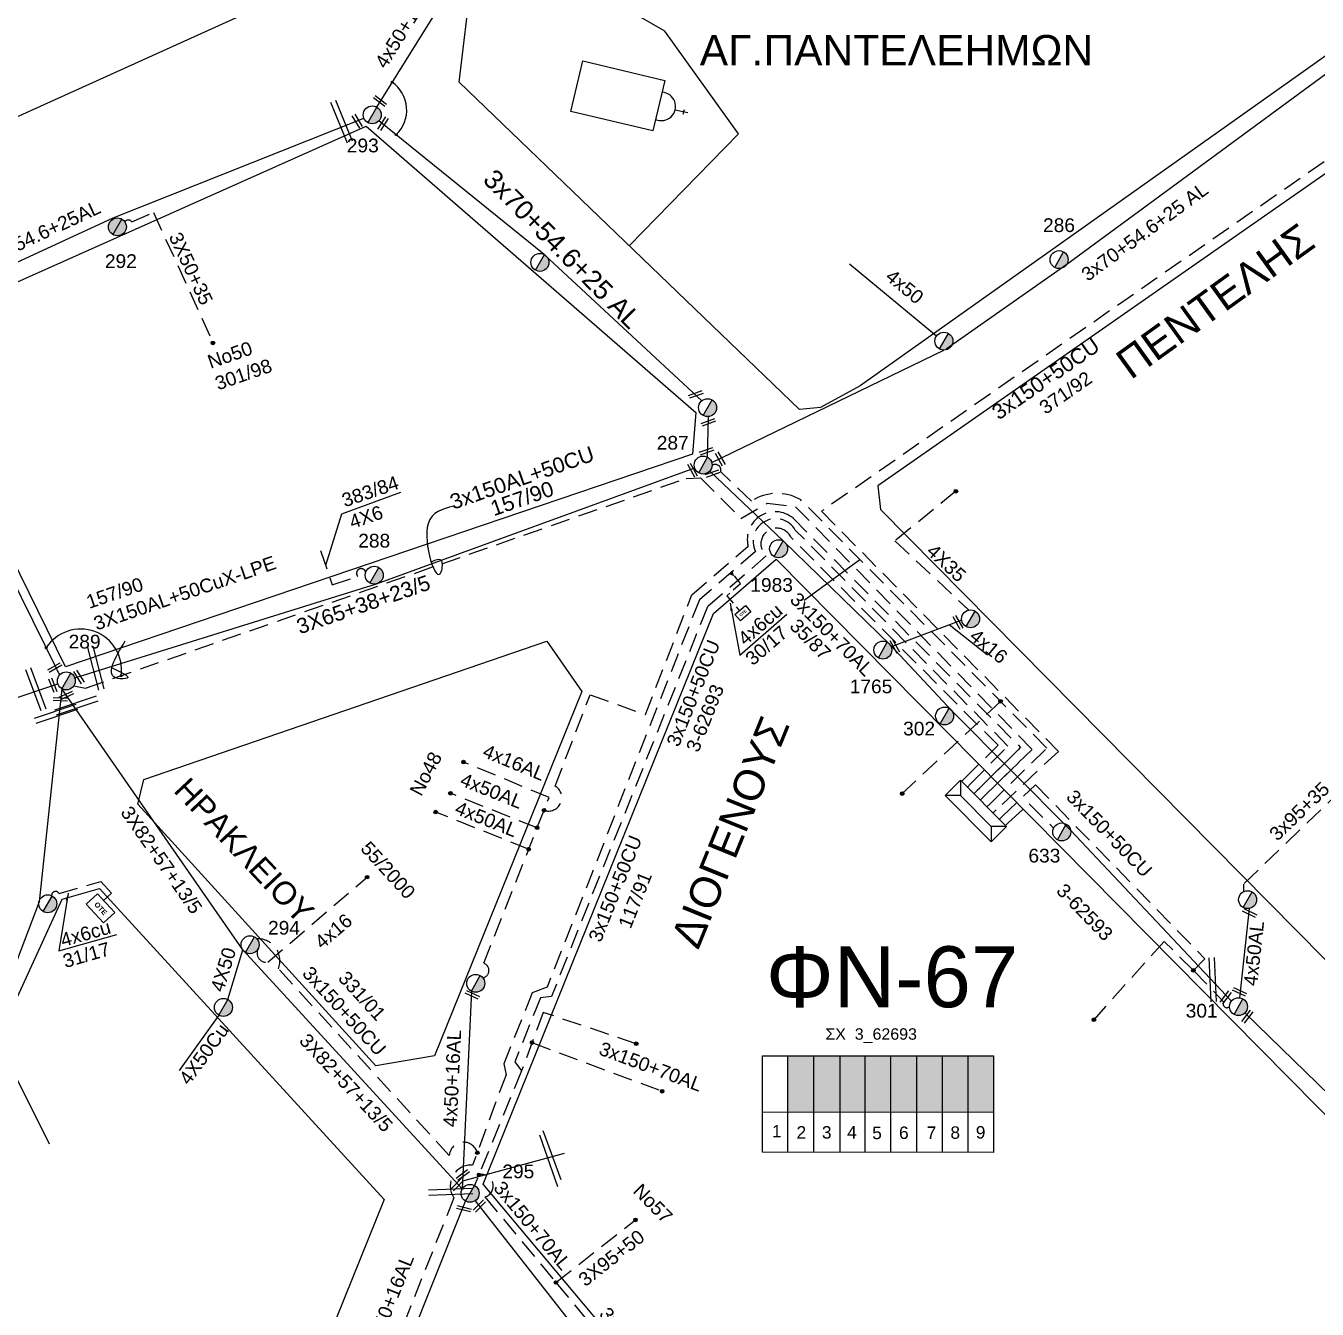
# Model space of a CAD drawing. Header units: millimetres. Extents: x 1421 to 7149, y 887 to 1917.
# Drawn here: x 5521 to 5690.5, y 1538.6 to 1707 of the extents above; entities that cross this region are included whole.
import ezdxf
from ezdxf.enums import TextEntityAlignment as Align

# ---------------------------------------------------------------- set-up
doc = ezdxf.new("R2010")
doc.units = ezdxf.units.MM
doc.linetypes.add('DASHED', pattern=[19.05, 12.7, -6.35])
for name, color, linetype in [('3x65+38+23_5', 7, 'Continuous'), ('3x82+57+13_5', 7, 'Continuous'), ('4X35', 7, 'DASHED'), ('4x50+16_5', 7, 'Continuous'), ('Pillar', 7, 'Continuous'), ('Pillar OTE', 7, 'Continuous'), ('Άγνωστα', 7, 'Continuous'), ('Γυμνά εναέρια ΧΤ (3Φ)   4x16AL', 7, 'Continuous'), ('Γυμνά εναέρια ΧΤ (3Φ)   4x50CU', 7, 'Continuous'), ('Γυμνά εναέρια ΧΤ (3Φ) 4x50AL', 7, 'Continuous'), ('Γυμνά εναέρια ΧΤ και ΦΟΠ (3Φ)   4x50+16AL', 7, 'Continuous'), ('Εναέρια παροχή ΧΤ 4x16', 7, 'SYN_LINE'), ('Επιγραφές - Σχήματα', 7, 'Continuous'), ('Καλωδια Χ.Τ 3x95+35', 7, 'DASHED'), ('Καλωδια Χ.Τ. 3x50+35', 7, 'Continuous'), ('Καλωδια ΧΤ  3X95+50', 7, 'Continuous'), ('Καλώδια ΧΤ   3x150+50CU', 7, 'DASHED'), ('Καλώδια ΧΤ   3x150+70AL', 7, 'DASHED'), ('Καλώδια ΧΤ   3x150+70AL @ 1', 7, 'DASHED'), ('Καλώδια ΧΤ   3x150AL+50CU', 7, 'DASHED'), ('Μηχανική τομή', 7, 'Continuous'), ('Στύλος Ξύλινος', 7, 'Continuous'), ('Στύλος Ξύλινος @ 1', 7, 'Continuous'), ('Στύλος ΦΜ', 7, 'Continuous'), ('Στύλος ΦΜ @ 1', 7, 'Continuous'), ('Συνδέσεις', 7, 'Continuous'), ('Συνεστραμμένα ΧΤ   3x70+54.6+25 AL', 7, 'SYN_LINE'), ('Τομή', 7, 'Continuous'), ('Υποσταθμός πόλεως', 7, 'Continuous'), ('Υπόβαθρο ΔΕΗ', 7, 'Continuous'), ('Υπόγεια καλώδια Παροχών ΧΤ   4x16AL', 7, 'DASHED'), ('Υπόγεια καλώδια Παροχών ΧΤ   4x50AL', 7, 'DASHED'), ('Υπόγεια καλώδια Παροχών ΧΤ   4x6', 7, 'DASHED')]:
    doc.layers.add(name, color=color, linetype=linetype)
doc.styles.add('arial', font='arial.ttf')
doc.styles.get("Standard").update_dxf_attribs({"font": 'arial.ttf'})
doc.linetypes.add('SYN_LINE', pattern='A,0.5,-0.0001,["/\\/\\/\\/",Standard,S=0.1,R=0,X=0,Y=-0.05],-0.25', length=0.7501)
doc.dimstyles.new('ISO-25', dxfattribs={"dimtxt": 2.5, "dimasz": 2.5, "dimexe": 1.25, "dimexo": 0.625, "dimtad": 1, "dimtxsty": 'Standard', "dimcen": 2.5, "dimadec": 0, "dimazin": 0, "dimtfac": 1, "dimtmove": 0, "dimatfit": 3, "dimfxl": 1, "dimarcsym": 0})

# ---------------------------------------------------------------- blocks, each defined once
blk = doc.blocks.new('ΥΠΑΡΧΩΝ ΤΣΙΜΕΝΤΕΝΙΟΣ ΣΤΥΛΟΣ')
at = {"layer": 'Στύλος ΦΜ'}
blk.add_hatch(color=256, dxfattribs=at).paths.add_polyline_path([(-1.29, -2.28, 0.574793), (2.62, 0, 0.268822), (1.3, 2.27)])
blk.add_line((-1.29, -2.28), (1.3, 2.27), dxfattribs=at)
blk.add_circle((0, 0), 2.62, dxfattribs=at)
at = {"layer": 'Στύλος ΦΜ', "flags": 4}
for tag, p in [('ΑΡΙΘΜΟΣ', (-4.68, 8.05)), ('ΤΥΠΟΣ', (-4.91, 3.03))]:
    blk.add_attdef(tag, p, '', height=4, dxfattribs=at)
blk = doc.blocks.new('ΥΠΑΡΧΩΝ ΞΥΛΙΝΟΣ ΣΤΥΛΟΣ')
at = {"layer": 'Στύλος Ξύλινος'}
h = blk.add_hatch(color=256, dxfattribs=at)
h.paths.add_polyline_path([(-2.62, 0, 0.270008), (-1.29, -2.28), (1.3, 2.27, 0.576266)])
h.paths.add_polyline_path([(-1.29, -2.28, 0.574793), (2.62, 0, 0.268822), (1.3, 2.27)])
blk.add_line((-1.29, -2.28), (1.3, 2.27), dxfattribs=at)
blk.add_circle((0, 0), 2.62, dxfattribs=at)
at = {"layer": 'Στύλος Ξύλινος', "flags": 4}
for tag, p in [('ΑΡΙΘΜΟΣ', (-4.91, 8.6)), ('ΤΥΠΟΣ', (-4.85, 3.39))]:
    blk.add_attdef(tag, p, '', height=4, dxfattribs=at)
blk = doc.blocks.new('ΥΠΟΣΤΑΘΜΟΣ ΠΟΛΕΩΣ 8 ΑΝΑΧΩΡΗΣΕΩΝ')
at = {"layer": 'Υποσταθμός πόλεως', "linetype": 'Continuous', "ltscale": 40}
for p, q in [((-8.18, -2.82), (-8.18, -4)), ((-5.9, -2.82), (-5.9, -4)), ((-3.55, -2.82), (-3.55, -4)), ((-1.28, -2.82), (-1.28, -4)), ((1.23, -2.82), (1.23, -4)), ((3.56, -2.82), (3.56, -4)), ((6.03, -2.82), (6.03, -4)), ((8.16, -2.82), (8.16, -4))]:
    blk.add_line(p, q, dxfattribs=at)
blk.add_lwpolyline([(-8.57, 2.82), (8.57, 2.82), (8.57, -2.82), (-8.57, -2.82)], close=True, dxfattribs=at)
for points in [[(-5.75, 0), (-8.57, 2.82)], [(5.75, 0), (8.57, 2.82)], [(-8.57, -2.82), (-5.75, 0)], [(-5.75, 0), (5.75, 0)], [(8.57, -2.82), (5.75, 0)]]:
    blk.add_lwpolyline(points, dxfattribs=at)
at = {"layer": 'Υποσταθμός πόλεως', "linetype": 'SYN_LINE', "ltscale": 40, "flags": 1}
for tag, p in [('ΜΕΤΑΣΧΗΜΑΤΙΣΜΟΣ', (9.59, 1.44)), ('ΙΣΧΥΣ', (9.57, -1.35)), ('ΑΡΙΘΜΟΣ', (9.69, -4.07))]:
    blk.add_attdef(tag, p, '', height=1.8, dxfattribs=at)
blk = doc.blocks.new('_ΣΥΝΔΕΣΗ')
at = {"layer": 'Συνδέσεις', "linetype": 'SYN_LINE', "ltscale": 40}
blk.add_hatch(color=256, dxfattribs=at).paths.add_polyline_path([(0.5, -0.01, 1), (-0.5, -0.01, 1)])
at = {"layer": 'Συνδέσεις'}
blk.add_circle((0, -0.01), 0.5, dxfattribs=at)
blk = doc.blocks.new('ΜΗΧΑΝΙΚΗ ΤΟΜΗ')
at = {"layer": 'Μηχανική τομή', "ltscale": 40}
for p, q in [((-3.67, 1.17), (3.91, 1.17)), ((3.91, -0.38), (-3.67, -0.38))]:
    blk.add_line(p, q, dxfattribs=at)
blk = doc.blocks.new('ΤΟΜΗ')
at = {"layer": 'Τομή', "ltscale": 40}
for p, q in [((10.95, 0.22), (-12.13, 0.22)), ((10.95, -2.57), (-12.13, -2.57))]:
    blk.add_line(p, q, dxfattribs=at)
blk = doc.blocks.new('PILLAR ΟΤΕ')
at = {"layer": 'Pillar OTE', "ltscale": 40}
blk.add_lwpolyline([(-3.31, 2.02), (3.39, 2.02), (3.39, -1.99), (-3.31, -1.99)], close=True, dxfattribs=at)
at = {"layer": 'Pillar OTE', "insert": (-1.81, 0.71), "char_height": 1.3575, "width": 109.961, "attachment_point": 1}
blk.add_mtext('{\\fArial|b1|i0|c161|p34;OTE}', dxfattribs=at)

msp = doc.modelspace()

# ---------------------------------------------------------------- hatches: boundary and pattern name
at = {"layer": 'Pillar', "linetype": 'DASHED', "lineweight": -3, "ltscale": 0.2}
h = msp.add_hatch(color=151, dxfattribs=at)
h.dxf.hatch_style = 1
h.paths.add_polyline_path([(5621.01, 1564.43), (5624.4, 1564.43), (5624.4, 1571.81), (5621.01, 1571.81)])
h = msp.add_hatch(color=27, dxfattribs=at)
h.dxf.hatch_style = 1
h.paths.add_polyline_path([(5624.49, 1564.44), (5627.87, 1564.43), (5627.87, 1571.81), (5624.49, 1571.81)])
h = msp.add_hatch(color=1, dxfattribs=at)
h.dxf.hatch_style = 1
h.paths.add_polyline_path([(5627.89, 1564.36), (5631.18, 1564.35), (5631.18, 1571.72), (5627.89, 1571.72)])
h = msp.add_hatch(color=50, dxfattribs=at)
h.dxf.hatch_style = 1
h.paths.add_polyline_path([(5634.57, 1571.78), (5631.19, 1571.78), (5631.19, 1564.41), (5634.57, 1564.41)])
h = msp.add_hatch(color=30, dxfattribs=at)
h.dxf.hatch_style = 1
h.paths.add_polyline_path([(5638.09, 1571.75), (5634.65, 1571.75), (5634.65, 1564.38), (5638.09, 1564.38)])
h = msp.add_hatch(color=85, dxfattribs=at)
h.dxf.hatch_style = 1
h.paths.add_polyline_path([(5641.37, 1571.78), (5637.98, 1571.78), (5637.98, 1564.4), (5641.37, 1564.4)])
h = msp.add_hatch(color=5, dxfattribs=at)
h.dxf.hatch_style = 1
h.paths.add_polyline_path([(5644.72, 1571.79), (5641.34, 1571.79), (5641.34, 1564.41), (5644.72, 1564.41)])
h = msp.add_hatch(color=6, dxfattribs=at)
h.dxf.hatch_style = 1
h.paths.add_polyline_path([(5648.04, 1571.79), (5644.66, 1571.79), (5644.66, 1564.41), (5648.04, 1564.41)])
at = {"layer": 'Pillar OTE', "ltscale": 40}
h = msp.add_hatch(color=256, dxfattribs=at)
h.dxf.hatch_style = 1
h.paths.add_polyline_path([(5613.31, 1635.02), (5614, 1634.76), (5613.76, 1635.46)])

# ---------------------------------------------------------------- linework, layer by layer
at = {"layer": '3x65+38+23_5', "color": 30, "lineweight": -3, "ltscale": 0.2}
for points in [[(5567.03, 1633.76), (5608.8, 1648.98)], [(5527.42, 1621.42), (5567.03, 1633.76)]]:
    msp.add_lwpolyline(points, dxfattribs=at)
at = {"layer": '3x82+57+13_5', "color": 1, "lineweight": -3, "ltscale": 0.2}
for p, q in [((5549.47, 1585.73), (5525.73, 1620)), ((5578.29, 1554.35), (5549.47, 1585.73))]:
    msp.add_line(p, q, dxfattribs=at)
at = {"layer": '3x82+57+13_5', "color": 6, "lineweight": -3, "ltscale": 0.1}
msp.add_lwpolyline([(5579.99, 1552.8), (5606.52, 1518.95), (5619.06, 1507.1)], dxfattribs=at)
at = {"layer": '4X35', "color": 30, "lineweight": -3, "ltscale": 0.2}
msp.add_lwpolyline([(5643.09, 1645.92), (5635.09, 1639.41), (5644.79, 1630.33)], dxfattribs=at)
at = {"layer": '4x50+16_5', "color": 30, "lineweight": -3, "ltscale": 0.1}
msp.add_lwpolyline([(5679.26, 1579), (5658.14, 1601.42), (5642.63, 1617), (5634.47, 1625.74), (5620.41, 1639.39), (5610.77, 1648.55)], dxfattribs=at)
at = {"layer": '4x50+16_5', "color": 50, "lineweight": -3, "ltscale": 0.1}
msp.add_lwpolyline([(5681.03, 1577.44), (5706.53, 1552.67), (5728.92, 1528.21)], dxfattribs=at)
at = {"layer": 'Pillar', "lineweight": -3, "ltscale": 40}
for points in [[(5617.68, 1559.16), (5617.68, 1571.8), (5648.02, 1571.8), (5648.02, 1559.13), (5617.68, 1559.17)], [(5621.01, 1559.16), (5621.01, 1571.8)], [(5624.45, 1559.16), (5624.45, 1571.8)], [(5627.89, 1559.15), (5627.89, 1571.8)], [(5631.19, 1559.15), (5631.19, 1571.8)], [(5634.57, 1559.15), (5634.57, 1571.8)], [(5637.97, 1559.14), (5637.97, 1571.8)], [(5641.31, 1559.14), (5641.31, 1571.8)], [(5644.7, 1559.14), (5644.7, 1571.8)], [(5617.68, 1564.45), (5648.02, 1564.42)]]:
    msp.add_lwpolyline(points, dxfattribs=at)
at = {"layer": 'Άγνωστα', "lineweight": -3, "ltscale": 0.1}
for p, q in [((5606.24, 1696), (5607.9, 1695.61)), ((5607.3, 1695.41), (5607.45, 1696.02)), ((5570.16, 1645.75), (5562.42, 1642.89)), ((5562.42, 1642.89), (5560.35, 1636.19)), ((5623.17, 1631.63), (5630.48, 1636.98)), ((5647.22, 1624.39), (5642.22, 1628.37))]:
    msp.add_line(p, q, dxfattribs=at)
msp.add_lwpolyline([(5594.11, 1702.39), (5604.87, 1699.85), (5603.3, 1693.21), (5592.54, 1695.75)], close=True, dxfattribs=at)
at = {"layer": 'Άγνωστα', "linetype": 'Continuous', "ltscale": 0.2}
for points in [[(5614.73, 1624.4), (5620.9, 1629.79)], [(5525.34, 1585.59), (5532.93, 1587.72)]]:
    msp.add_lwpolyline(points, dxfattribs=at)
at = {"layer": 'Άγνωστα', "lineweight": -3, "ltscale": 0.1}
for points in [[(5588.42, 1561.43), (5590.79, 1554.65)], [(5588.88, 1562.03), (5591.23, 1555.58)], [(5578.34, 1555.43), (5591.7, 1559.06)]]:
    msp.add_lwpolyline(points, dxfattribs=at)
msp.add_arc((5604.43, 1696.42), 1.86, 245.6121, 87.8185, dxfattribs=at)
msp.add_spline([(5577.17, 1643.95), (5573.81, 1641.66), (5575.53, 1635.36), (5575.5, 1636.86), (5574.28, 1636.67)], degree=3, dxfattribs=at)
at = {"layer": 'Γυμνά εναέρια ΧΤ (3Φ)   4x16AL', "color": 30, "lineweight": -3, "ltscale": 0.1}
msp.add_lwpolyline([(5643.85, 1628.99), (5634.6, 1625.49)], dxfattribs=at)
at = {"layer": 'Γυμνά εναέρια ΧΤ (3Φ)   4x50CU', "color": 5, "linetype": 'SYN_LINE', "lineweight": -3, "ltscale": 20}
msp.add_line((5546.34, 1577.16), (5541.11, 1569.89), dxfattribs=at)
at = {"layer": 'Γυμνά εναέρια ΧΤ (3Φ)   4x50CU', "color": 151, "linetype": 'SYN_LINE', "lineweight": -3, "ltscale": 15}
msp.add_lwpolyline([(5640.55, 1666.29), (5629.13, 1675.72)], dxfattribs=at)
at = {"layer": 'Γυμνά εναέρια ΧΤ (3Φ) 4x50AL', "color": 5, "lineweight": -3, "ltscale": 0.2}
msp.add_line((5547.52, 1579.2), (5549.47, 1585.73), dxfattribs=at)
at = {"layer": 'Γυμνά εναέρια ΧΤ (3Φ) 4x50AL', "color": 50, "lineweight": -3, "ltscale": 0.1}
msp.add_lwpolyline([(5681.6, 1591.15), (5680.32, 1579.44)], dxfattribs=at)
at = {"layer": 'Γυμνά εναέρια ΧΤ και ΦΟΠ (3Φ)   4x50+16AL', "color": 1, "lineweight": -3, "ltscale": 0.2}
msp.add_line((5579.48, 1580.31), (5578.29, 1554.35), dxfattribs=at)
at = {"layer": 'Γυμνά εναέρια ΧΤ και ΦΟΠ (3Φ)   4x50+16AL', "color": 151, "lineweight": -3, "ltscale": 0.2}
msp.add_lwpolyline([(5567.05, 1696.35), (5577.86, 1713.69)], dxfattribs=at)
at = {"layer": 'Γυμνά εναέρια ΧΤ και ΦΟΠ (3Φ)   4x50+16AL', "color": 6, "lineweight": -3, "ltscale": 0.2}
msp.add_lwpolyline([(5567.21, 1523.89), (5578.73, 1552.74)], dxfattribs=at)
at = {"layer": 'Εναέρια παροχή ΧΤ 4x16', "color": 1, "lineweight": -3, "ltscale": 20}
msp.add_line((5516.79, 1574.69), (5524.04, 1560.27), dxfattribs=at)
at = {"layer": 'Καλωδια Χ.Τ 3x95+35', "color": 50, "lineweight": -3, "ltscale": 0.2}
msp.add_lwpolyline([(5696.49, 1609.38), (5680.84, 1594.35), (5680.84, 1593.35)], dxfattribs=at)
at = {"layer": 'Καλωδια Χ.Τ. 3x50+35', "color": 5, "linetype": 'DASHED', "lineweight": -3, "ltscale": 0.2}
msp.add_lwpolyline([(5533.98, 1681.29, -0.506555), (5534.9, 1681.28), (5537.76, 1682.49), (5545.6, 1665.34)], format="xyb", dxfattribs=at)
at = {"layer": 'Καλωδια ΧΤ  3X95+50', "color": 85, "linetype": 'DASHED', "lineweight": -3, "ltscale": 0.2}
msp.add_lwpolyline([(5590.59, 1542.06), (5601.03, 1550.28)], dxfattribs=at)
at = {"layer": 'Καλωδια ΧΤ  3X95+50', "color": 7, "lineweight": -3}
msp.add_spline([(5532.22, 1622.77), (5534.3, 1621.39), (5533.05, 1621.33), (5534.05, 1626.3)], degree=3, dxfattribs=at)
at = {"layer": 'Καλώδια ΧΤ   3x150+50CU', "color": 6, "lineweight": -3, "ltscale": 0.2}
msp.add_lwpolyline([(5701.69, 1684.18, 1.215481), (5699.96, 1685.75), (5694.55, 1691.33), (5625.46, 1643.29), (5656.55, 1611.78), (5648.38, 1604.1)], format="xyb", dxfattribs=at)
at = {"layer": 'Καλώδια ΧΤ   3x150+50CU', "color": 5, "lineweight": -3, "ltscale": 0.2}
for points in [[(5645.01, 1607.5), (5649.93, 1612.47), (5622.01, 1640.82, 0.970883), (5616.77, 1638.03), (5609.41, 1631.66), (5589.42, 1580.83), (5587.47, 1580.07), (5583.74, 1570.76), (5584.03, 1569.33), (5579.65, 1557.48, 0.62456), (5577.19, 1553.17), (5565.57, 1524.04, 0.178072), (5563.84, 1520.06)], [(5580.26, 1559.11, 0.845679), (5576.58, 1558.72), (5554.15, 1583.24, 0.547444), (5551.34, 1587.16)]]:
    msp.add_lwpolyline(points, format="xyb", dxfattribs=at)
at = {"layer": 'Καλώδια ΧΤ   3x150+50CU', "color": 85, "lineweight": -3, "ltscale": 0.2}
msp.add_lwpolyline([(5644.26, 1608.26), (5648.63, 1612.57), (5621.43, 1639.88, 1.234501), (5618.2, 1637.44), (5610.47, 1630.75), (5589.99, 1579.61), (5588.54, 1579.42), (5585.18, 1571.03), (5586.08, 1569.85), (5579.9, 1554.79)], format="xyb", dxfattribs=at)
at = {"layer": 'Καλώδια ΧΤ   3x150+50CU', "color": 50, "lineweight": -3, "ltscale": 0.2}
msp.add_lwpolyline([(5649.21, 1603.26), (5653.54, 1607.39), (5675.79, 1584.53), (5674.27, 1583.03), (5670.42, 1586.84), (5661.2, 1576.56)], dxfattribs=at)
at = {"layer": 'Καλώδια ΧΤ   3x150+50CU', "color": 30, "lineweight": -3, "ltscale": 0.2}
msp.add_lwpolyline([(5650.01, 1602.45), (5652.73, 1604.91), (5655.92, 1601.7)], dxfattribs=at)
at = {"layer": 'Καλώδια ΧΤ   3x150+50CU', "color": 50, "lineweight": -3, "ltscale": 0.2}
msp.add_lwpolyline([(5674.27, 1583.03), (5678.24, 1578.92, 0.866186), (5679.01, 1578.26, 5.188811)], format="xyb", dxfattribs=at)
at = {"layer": 'Καλώδια ΧΤ   3x150+70AL', "color": 151, "lineweight": -3, "ltscale": 0.2}
msp.add_lwpolyline([(5647.58, 1604.91), (5655.03, 1612.21), (5622.7, 1644.82, 0.282493), (5616.24, 1644.62), (5612.22, 1648.45, 0.685834), (5611.09, 1649.32)], format="xyb", dxfattribs=at)
msp.add_lwpolyline([(5648.96, 1618.34), (5636.03, 1606.23)], dxfattribs=at)
at = {"layer": 'Καλώδια ΧΤ   3x150+70AL', "color": 85, "lineweight": -3, "ltscale": 0.2}
for points in [[(5601.13, 1573.4), (5588.89, 1577.52), (5586.08, 1569.85)], [(5587.43, 1573.55), (5604.52, 1567.17)]]:
    msp.add_lwpolyline(points, dxfattribs=at)
msp.add_lwpolyline([(5580.48, 1556.2, -0.985698), (5581.26, 1553.3), (5590.59, 1542.06)], format="xyb", dxfattribs=at)
at = {"layer": 'Καλώδια ΧΤ   3x150AL+50CU', "color": 27, "linetype": 'DASHED', "lineweight": -3, "ltscale": 0.2}
msp.add_lwpolyline([(5527.28, 1620.37), (5528.83, 1620.08), (5607.66, 1647.58), (5609.55, 1647.7), (5614.87, 1642.35), (5618.31, 1644.35), (5622.05, 1643.88), (5653.09, 1612.03), (5646.7, 1605.8), (5653.09, 1612.03)], dxfattribs=at)
at = {"layer": 'Καλώδια ΧΤ   3x150AL+50CU', "color": 1, "lineweight": -3, "ltscale": 0.2}
msp.add_lwpolyline([(5589.01, 1604.04, 0.907965), (5590.48, 1607.23), (5595.07, 1619.21), (5602.34, 1616.61), (5608.42, 1632.31), (5615.81, 1638.71, -0.727069), (5621.72, 1642.37), (5651.58, 1612.29), (5645.88, 1606.63), (5651.58, 1612.29)], format="xyb", dxfattribs=at)
at = {"layer": 'Καλώδια ΧΤ   3x150AL+50CU', "color": 30, "lineweight": -3, "ltscale": 0.2}
msp.add_lwpolyline([(5559.68, 1638.16), (5561.22, 1633.62), (5564.57, 1634.75, -1.355124), (5565.61, 1635.25, -1.355124)], format="xyb", dxfattribs=at)
for points in [[(5633.51, 1625.07), (5633.5, 1625.07)], [(5656.99, 1601.2), (5656.99, 1601.2)]]:
    msp.add_lwpolyline(points, dxfattribs=at)
at = {"layer": 'Καλώδια ΧΤ   3x150AL+50CU', "color": 1, "lineweight": -3, "ltscale": 0.2}
msp.add_lwpolyline([(5581.12, 1583.97), (5589.68, 1605.73)], dxfattribs=at)
at = {"layer": 'Καλώδια ΧΤ   3x150AL+50CU', "color": 85, "lineweight": -3, "ltscale": 0.2}
msp.add_lwpolyline([(5590.59, 1542.06), (5618.06, 1508.94), (5613.88, 1501.74), (5612.08, 1503.59)], dxfattribs=at)
at = {"layer": 'Καλώδια ΧΤ   3x150AL+50CU', "color": 1, "lineweight": -3, "ltscale": 0.2}
msp.add_arc((5580.79, 1583.03), 0.999, 281.8765, 70.8971, dxfattribs=at)
at = {"layer": 'Συνεστραμμένα ΧΤ   3x70+54.6+25 AL', "color": 27, "lineweight": -3, "ltscale": 20}
msp.add_line((5525.09, 1622.49), (5503.59, 1666.02), dxfattribs=at)
at = {"layer": 'Συνεστραμμένα ΧΤ   3x70+54.6+25 AL', "color": 1, "lineweight": -3, "ltscale": 20}
msp.add_line((5525.73, 1620), (5522.73, 1592.04), dxfattribs=at)
at = {"layer": 'Συνεστραμμένα ΧΤ   3x70+54.6+25 AL', "color": 151, "lineweight": -3, "ltscale": 20}
for points in [[(5641.83, 1664.59), (5657.66, 1675.73), (5694.65, 1702.91)], [(5589.06, 1676.98), (5567.35, 1694.55)], [(5609.72, 1657.78), (5589.06, 1676.98)], [(5611.05, 1649.68), (5641.52, 1664.44)], [(5610.5, 1650.38), (5610.63, 1655.72)], [(5434.68, 1590.79), (5472.22, 1602.86), (5525.19, 1620.65)]]:
    msp.add_lwpolyline(points, dxfattribs=at)
at = {"layer": 'Συνεστραμμένα ΧΤ   3x70+54.6+25 AL', "color": 5, "lineweight": -3, "ltscale": 20}
msp.add_lwpolyline([(5503.07, 1668.26), (5532.47, 1681.81), (5565.37, 1694.89)], dxfattribs=at)
at = {"layer": 'Συνεστραμμένα ΧΤ   3x70+54.6+25 AL', "color": 1, "lineweight": -3, "ltscale": 20}
msp.add_lwpolyline([(5522.73, 1592.04), (5516.92, 1576.8)], dxfattribs=at)
at = {"layer": 'Συνεστραμμένα ΧΤ   3x70+54.6+25 AL', "color": 27, "lineweight": -3, "ltscale": 0.2}
msp.add_arc((5528.16, 1623.81), 3.35, 203.2519, 216.0531, dxfattribs=at)
at = {"layer": 'Υπόβαθρο ΔΕΗ', "lineweight": -3, "ltscale": 0.2}
for points in [[(5436.86, 1696.81), (5429.59, 1670.01), (5440.27, 1659.11), (5553.66, 1710.43), (5570.91, 1741.8), (5716.02, 1856.57), (5807.82, 1892.58)], [(5600.21, 1678.13), (5614.54, 1692.84), (5604.88, 1706.32), (5584.69, 1717.95)], [(5526.19, 1622.88), (5504.69, 1666.64), (5565.66, 1693.83), (5608.95, 1656.26), (5608.52, 1650.8), (5526.19, 1622.88)], [(5632.86, 1646.63), (5633.19, 1643.51), (5735.15, 1540.34), (5743.56, 1541.68), (5787.62, 1600.36), (5694.57, 1689.69), (5632.86, 1646.63)], [(5672.31, 1452.99), (5667.56, 1451.81), (5581.02, 1554.95), (5611.25, 1629.89), (5619.48, 1637.02), (5727.86, 1527.43), (5672.31, 1452.99)], [(5574.64, 1571.8), (5566.96, 1570.52), (5535.68, 1604.84), (5536.47, 1608.1), (5589.38, 1626.25), (5593.98, 1619.62), (5574.64, 1571.8)], [(5544.08, 1511.93), (5503.17, 1543.12), (5525.75, 1592.37), (5530.65, 1593.77), (5568.02, 1552.98), (5552.22, 1513.82), (5544.08, 1511.93)]]:
    msp.add_lwpolyline(points, dxfattribs=at)
msp.add_lwpolyline([(5622.55, 1656.66), (5577.87, 1699.6), (5579.48, 1713.12), (5637.21, 1766.59), (5685.34, 1804.62, -0.347399), (5688.57, 1804.62), (5742.08, 1749.48), (5744.3, 1740.44), (5630.53, 1659.77), (5625.32, 1656.9), (5622.55, 1656.66)], format="xyb", dxfattribs=at)
at = {"layer": 'Υπόβαθρο ΔΕΗ', "lineweight": -3}
for centre, radius, start, end in [((5566.54, 1695.94), 4.46, 313.6543, 55.2164), ((5528.19, 1622.47), 5.36, 351.8269, 147.4459)]:
    msp.add_arc(centre, radius, start, end, dxfattribs=at)
at = {"layer": 'Υπόγεια καλώδια Παροχών ΧΤ   4x16AL', "color": 1, "lineweight": -3, "ltscale": 0.2}
for points in [[(5589.68, 1605.73), (5578.45, 1610.37)], [(5552.74, 1584.1), (5565.8, 1595.26)]]:
    msp.add_lwpolyline(points, dxfattribs=at)
msp.add_arc((5552.57, 1585.32), 1.23, 146.3938, 277.8956, dxfattribs=at)
at = {"layer": 'Υπόγεια καλώδια Παροχών ΧΤ   4x50AL', "color": 1, "lineweight": -3, "ltscale": 0.2}
for points in [[(5588.11, 1601.74), (5576.74, 1606.27)], [(5587, 1598.92), (5574.8, 1603.81)]]:
    msp.add_lwpolyline(points, dxfattribs=at)
at = {"layer": 'Υπόγεια καλώδια Παροχών ΧΤ   4x6', "color": 5, "linetype": 'DASHED', "ltscale": 0.1}
msp.add_lwpolyline([(5613.97, 1634.8), (5614.83, 1633.77), (5613, 1632.18), (5614.7, 1630.21)], dxfattribs=at)
at = {"layer": 'Υπόγεια καλώδια Παροχών ΧΤ   4x6', "color": 1, "linetype": 'DASHED', "ltscale": 0.2}
msp.add_lwpolyline([(5524.38, 1592.83, -0.825979), (5525.35, 1593.11), (5530.84, 1594.68), (5532.22, 1593.17), (5531.14, 1592.17)], format="xyb", dxfattribs=at)

# ---------------------------------------------------------------- block references
at = {"layer": 'Pillar OTE'}
for p, xscale, yscale, zscale, rotation in [((5615.12, 1629.9), 0.2752460545394206, 0.2752460545394206, 0.2752460545394206, 41), ((5530.77, 1591.19), 0.5, 0.5, 0.5, 312.4978447380665)]:
    msp.add_blockref('PILLAR ΟΤΕ', p, dxfattribs=dict(at, xscale=xscale, yscale=yscale, zscale=zscale, rotation=rotation))
at = {"layer": 'Καλώδια ΧΤ   3x150+70AL @ 1', "lineweight": -3, "ltscale": 40}
ref = msp.add_blockref('ΥΠΑΡΧΩΝ ΤΣΙΜΕΝΤΕΝΙΟΣ ΣΤΥΛΟΣ', (5633.5, 1625.07), dxfattribs=dict(at, xscale=0.4499999999998181, yscale=0.4499999999998181, zscale=0.4499999999998181))
ref.add_attrib('ΑΡΙΘΜΟΣ', '1765', (5629.15, 1619.4), dxfattribs={"layer": 'Στύλος ΦΜ', "height": 1.8, "flags": 4})
at = {"layer": 'Μηχανική τομή', "lineweight": -3}
for p, xscale, yscale, zscale, rotation in [((5567.58, 1697.2), 0.2500000000004092, 0.2500000000004092, 0.2500000000004092, 141.7908699304124), ((5564.6, 1694.51), 0.2500000000005365, 0.2500000000005365, 0.2500000000005365, 121.2307836157522), ((5567.82, 1694.23), 0.2500000000005673, 0.2500000000005673, 0.2500000000005673, 237.4796397910294), ((5608.94, 1658.52), 0.2499999999980122, 0.2499999999980122, 0.2499999999980122, 19.59428962967354), ((5610.6, 1654.86), 0.2499999999980122, 0.2499999999980122, 0.2499999999980122, 19.59428962967354), ((5610.37, 1651.07), 0.2499999999980122, 0.2499999999980122, 0.2499999999980122, 19.59428962967354), ((5608.61, 1648.7), 0.2499999999978491, 0.2499999999978491, 0.2499999999978491, 119.0636135650856), ((5612.25, 1650.17), 0.2499999999978491, 0.2499999999978491, 0.2499999999978491, 119.0636135650856), ((5611.13, 1648.13), 0.2499999999980122, 0.2499999999980122, 0.2499999999980122, 19.59428962967354), ((5643.45, 1628.71), 0.2499999999978491, 0.2499999999978491, 0.2499999999978491, 119.0636135650856), ((5635.17, 1625.58), 0.2499999999978491, 0.2499999999978491, 0.2499999999978491, 119.0636135650856), ((5524.76, 1622.88), 0.2500000000006017, 0.2500000000006017, 0.2500000000006017, 209.3590453653844), ((5528.07, 1621.57), 0.2500000000009304, 0.2500000000009304, 0.2500000000009304, 122.1816564871567), ((5524.44, 1620.45), 0.2500000000003675, 0.2500000000003675, 0.2500000000003675, 291.8532713061547), ((5526.31, 1619.22), 0.2500000000005927, 0.2500000000005927, 0.2500000000005927, 205.4088254537311), ((5525.57, 1618.7), 0.2500000000006056, 0.2500000000006056, 0.2500000000006056, 177.87439789198), ((5681.73, 1590.63), 0.2499999999976485, 0.2499999999976485, 0.2499999999976485, 154.8121358093408), ((5579.67, 1579.89), 0.2499999999980987, 0.2499999999980987, 0.2499999999980987, 155.1746157474965), ((5678.56, 1579.41), 0.2499999999981382, 0.2499999999981382, 0.2499999999981382, 52.50792183239712), ((5680.39, 1580.29), 0.2499999999976485, 0.2499999999976485, 0.2499999999976485, 154.8121358093408), ((5681.42, 1576.87), 0.2499999999981382, 0.2499999999981382, 0.2499999999981382, 52.50792183239712), ((5578.31, 1556.27), 0.2499999999977718, 0.2499999999977718, 0.2499999999977718, 216.1286335223851), ((5577.59, 1555), 0.2499999999985983, 0.2499999999985983, 0.2499999999985983, 225.6237540572353), ((5580.49, 1552.18), 0.2499999999985984, 0.2499999999985984, 0.2499999999985984, 225.6237540572353), ((5578.54, 1551.84), 0.2499999999986828, 0.2499999999986828, 0.2499999999986828, 165.8988648682782)]:
    msp.add_blockref('ΜΗΧΑΝΙΚΗ ΤΟΜΗ', p, dxfattribs=dict(at, xscale=xscale, yscale=yscale, zscale=zscale, rotation=rotation))
at = {"layer": 'Στύλος Ξύλινος @ 1', "lineweight": -3, "ltscale": 40}
ref = msp.add_blockref('ΥΠΑΡΧΩΝ ΞΥΛΙΝΟΣ ΣΤΥΛΟΣ', (5533.01, 1680.62), dxfattribs=dict(at, xscale=0.4499999999998181, yscale=0.4499999999998181, zscale=0.4499999999998181))
ref.add_attrib('ΑΡΙΘΜΟΣ', '292', (5531.37, 1675.22), dxfattribs={"layer": 'Στύλος Ξύλινος', "height": 1.8, "flags": 4})
at = {"layer": 'Στύλος ΦΜ @ 1', "lineweight": -3, "ltscale": 40}
ref = msp.add_blockref('ΥΠΑΡΧΩΝ ΤΣΙΜΕΝΤΕΝΙΟΣ ΣΤΥΛΟΣ', (5566.47, 1695.32), dxfattribs=dict(at, xscale=0.4499999999998181, yscale=0.4499999999998181, zscale=0.4499999999998181))
ref.add_attrib('ΑΡΙΘΜΟΣ', '293', (5563.13, 1690.4), dxfattribs={"layer": 'Στύλος ΦΜ', "height": 1.8, "flags": 4})
ref = msp.add_blockref('ΥΠΑΡΧΩΝ ΤΣΙΜΕΝΤΕΝΙΟΣ ΣΤΥΛΟΣ', (5656.64, 1676.32), dxfattribs=dict(at, xscale=0.4499999999998181, yscale=0.4499999999998181, zscale=0.4499999999998181))
ref.add_attrib('ΑΡΙΘΜΟΣ', '286', (5654.53, 1679.94), dxfattribs={"layer": 'Στύλος ΦΜ', "height": 1.8, "flags": 4})
at = {"layer": 'Στύλος ΦΜ @ 1', "lineweight": -3, "ltscale": 40, "xscale": 0.4499999999998181, "yscale": 0.4499999999998181, "zscale": 0.4499999999998181}
for p in [(5588.48, 1675.96), (5641.52, 1665.62), (5610.49, 1656.89), (5645.02, 1629.17), (5523.87, 1591.77), (5681.39, 1592.31), (5580.06, 1581.33), (5546.93, 1578.17)]:
    msp.add_blockref('ΥΠΑΡΧΩΝ ΤΣΙΜΕΝΤΕΝΙΟΣ ΣΤΥΛΟΣ', p, dxfattribs=at)
at = {"layer": 'Στύλος ΦΜ @ 1', "lineweight": -3, "ltscale": 40}
ref = msp.add_blockref('ΥΠΑΡΧΩΝ ΤΣΙΜΕΝΤΕΝΙΟΣ ΣΤΥΛΟΣ', (5609.91, 1649.36), dxfattribs=dict(at, xscale=0.4499999999998181, yscale=0.4499999999998181, zscale=0.4499999999998181))
ref.add_attrib('ΑΡΙΘΜΟΣ', '287', (5603.82, 1651.38), dxfattribs={"layer": 'Στύλος ΦΜ', "height": 1.8, "flags": 4})
ref = msp.add_blockref('ΥΠΑΡΧΩΝ ΤΣΙΜΕΝΤΕΝΙΟΣ ΣΤΥΛΟΣ', (5566.73, 1634.9), dxfattribs=dict(at, xscale=0.4499999999998181, yscale=0.4499999999998181, zscale=0.4499999999998181))
ref.add_attrib('ΑΡΙΘΜΟΣ', '288', (5564.63, 1638.53), dxfattribs={"layer": 'Στύλος ΦΜ', "height": 1.8, "flags": 4})
ref = msp.add_blockref('ΥΠΑΡΧΩΝ ΤΣΙΜΕΝΤΕΝΙΟΣ ΣΤΥΛΟΣ', (5619.82, 1638.37), dxfattribs=dict(at, xscale=0.4499999999998181, yscale=0.4499999999998181, zscale=0.4499999999998181))
ref.add_attrib('ΑΡΙΘΜΟΣ', '1983', (5616.1, 1632.72), dxfattribs={"layer": 'Στύλος ΦΜ', "height": 1.8, "flags": 4})
ref = msp.add_blockref('ΥΠΑΡΧΩΝ ΤΣΙΜΕΝΤΕΝΙΟΣ ΣΤΥΛΟΣ', (5526.31, 1621.03), dxfattribs=dict(at, xscale=0.4499999999998181, yscale=0.4499999999998181, zscale=0.4499999999998181))
ref.add_attrib('ΑΡΙΘΜΟΣ', '289', (5526.61, 1625.28), dxfattribs={"layer": 'Στύλος ΦΜ', "height": 1.8, "flags": 4})
ref = msp.add_blockref('ΥΠΑΡΧΩΝ ΤΣΙΜΕΝΤΕΝΙΟΣ ΣΤΥΛΟΣ', (5641.61, 1616.42), dxfattribs=dict(at, xscale=0.4499999999998181, yscale=0.4499999999998181, zscale=0.4499999999998181))
ref.add_attrib('ΑΡΙΘΜΟΣ', '302', (5636.16, 1613.87), dxfattribs={"layer": 'Στύλος ΦΜ', "height": 1.8, "flags": 4})
ref = msp.add_blockref('ΥΠΑΡΧΩΝ ΤΣΙΜΕΝΤΕΝΙΟΣ ΣΤΥΛΟΣ', (5656.99, 1601.2), dxfattribs=dict(at, xscale=0.4499999999998181, yscale=0.4499999999998181, zscale=0.4499999999998181))
ref.add_attrib('ΑΡΙΘΜΟΣ', '633', (5652.61, 1597.19), dxfattribs={"layer": 'Στύλος ΦΜ', "height": 1.8, "flags": 4})
ref = msp.add_blockref('ΥΠΑΡΧΩΝ ΤΣΙΜΕΝΤΕΝΙΟΣ ΣΤΥΛΟΣ', (5550.43, 1586.4), dxfattribs=dict(at, xscale=0.4499999999998181, yscale=0.4499999999998181, zscale=0.4499999999998181))
ref.add_attrib('ΑΡΙΘΜΟΣ', '294', (5552.79, 1587.72), dxfattribs={"layer": 'Στύλος ΦΜ', "height": 1.8, "flags": 4})
ref = msp.add_blockref('ΥΠΑΡΧΩΝ ΤΣΙΜΕΝΤΕΝΙΟΣ ΣΤΥΛΟΣ', (5680.19, 1578.27), dxfattribs=dict(at, xscale=0.4499999999998181, yscale=0.4499999999998181, zscale=0.4499999999998181))
ref.add_attrib('ΑΡΙΘΜΟΣ', '301', (5673.26, 1576.83), dxfattribs={"layer": 'Στύλος ΦΜ', "height": 1.8, "flags": 4})
ref = msp.add_blockref('ΥΠΑΡΧΩΝ ΤΣΙΜΕΝΤΕΝΙΟΣ ΣΤΥΛΟΣ', (5579.31, 1553.77), dxfattribs=dict(at, xscale=0.4499999999998181, yscale=0.4499999999998181, zscale=0.4499999999998181))
ref.add_attrib('ΑΡΙΘΜΟΣ', '295', (5583.55, 1555.75), dxfattribs={"layer": 'Στύλος ΦΜ', "height": 1.8, "flags": 4})
at = {"layer": 'Συνδέσεις', "lineweight": -3}
for p, xscale, yscale, zscale in [((5569.08, 1699.6), 0.25, 0.25, 0.25), ((5569.62, 1692.72), 0.25, 0.25, 0.25), ((5545.55, 1665.39), 0.4777242751392805, 0.4777242751392805, 0.4777242751392805), ((5643.09, 1645.93), 0.4777242751392805, 0.4777242751392805, 0.4777242751392805), ((5523.67, 1625.36), 0.25, 0.25, 0.25), ((5533.5, 1621.71), 0.25, 0.25, 0.25), ((5648.96, 1618.35), 0.4777242751392805, 0.4777242751392805, 0.4777242751392805), ((5578.45, 1610.37), 0.4777242751392805, 0.4777242751392805, 0.4777242751392805), ((5576.74, 1606.28), 0.4777242751392805, 0.4777242751392805, 0.4777242751392805), ((5636.04, 1606.24), 0.4777242751392805, 0.4777242751392805, 0.4777242751392805), ((5574.8, 1603.82), 0.4777242751392805, 0.4777242751392805, 0.4777242751392805), ((5589.02, 1604.05), 0.4777242751392805, 0.4777242751392805, 0.4777242751392805), ((5588.11, 1601.75), 0.4777242751392805, 0.4777242751392805, 0.4777242751392805), ((5587, 1598.93), 0.4777242751392805, 0.4777242751392805, 0.4777242751392805), ((5565.8, 1595.27), 0.4777242751392805, 0.4777242751392805, 0.4777242751392805), ((5674.27, 1583.04), 0.4777242751392805, 0.4777242751392805, 0.4777242751392805), ((5661.2, 1576.56), 0.4777242751392805, 0.4777242751392805, 0.4777242751392805), ((5587.44, 1573.56), 0.4777242751392805, 0.4777242751392805, 0.4777242751392805), ((5601.13, 1573.41), 0.4777242751392805, 0.4777242751392805, 0.4777242751392805), ((5604.53, 1567.18), 0.4777242751392805, 0.4777242751392805, 0.4777242751392805), ((5580.26, 1559.11), 0.4777242751392805, 0.4777242751392805, 0.4777242751392805), ((5580.48, 1556.2), 0.4777242751392805, 0.4777242751392805, 0.4777242751392805), ((5601.03, 1550.29), 0.4777242751392805, 0.4777242751392805, 0.4777242751392805), ((5590.59, 1542.07), 0.4777242751392805, 0.4777242751392805, 0.4777242751392805)]:
    msp.add_blockref('_ΣΥΝΔΕΣΗ', p, dxfattribs=dict(at, xscale=xscale, yscale=yscale, zscale=zscale))
at = {"layer": 'Τομή', "lineweight": -3}
for p, xscale, yscale, zscale, rotation in [((5562.79, 1694.39), 0.2500000000006118, 0.2500000000006118, 0.2500000000006118, 292.4532025876302), ((5530.53, 1622.64), 0.2500000000002068, 0.2500000000002068, 0.2500000000002068, 284.4901885851785), ((5522.66, 1619.87), 0.2500000000000832, 0.2500000000000832, 0.2500000000000832, 290.3640533943444), ((5527.6, 1617.49), 0.2500000000002403, 0.2500000000002403, 0.2500000000002403, 198.4121153324845), ((5524.91, 1616.4), 0.2500000000002403, 0.2500000000002403, 0.2500000000002403, 198.4121153324845), ((5676.48, 1581.95), 0.2500000000000978, 0.2500000000000978, 0.2500000000000978, 92.44370477084998), ((5576.63, 1553.69), 0.249999999999611, 0.249999999999611, 0.249999999999611, 182.3960207500101)]:
    msp.add_blockref('ΤΟΜΗ', p, dxfattribs=dict(at, xscale=xscale, yscale=yscale, zscale=zscale, rotation=rotation))
at = {"layer": 'Υποσταθμός πόλεως', "lineweight": -3, "xscale": 0.4999999999999959, "yscale": 0.4999999999999959, "zscale": 0.4999999999999959, "rotation": 134.6820455136534}
msp.add_blockref('ΥΠΟΣΤΑΘΜΟΣ ΠΟΛΕΩΣ 8 ΑΝΑΧΩΡΗΣΕΩΝ', (5645.71, 1603.95), dxfattribs=at)

# ---------------------------------------------------------------- texts
at = {"lineweight": -3, "ltscale": 40, "insert": (5609.46, 1705.8), "char_height": 4, "width": 64.8866, "attachment_point": 1, "style": 'arial'}
msp.add_mtext('ΑΓ.ΠΑΝΤΕΛΕΗΜΩΝ', dxfattribs=at)
at = {"lineweight": -3, "ltscale": 40, "width": 64.8866, "attachment_point": 1, "style": 'arial'}
for s, insert, char_height, rotation in [('ΠΕΝΤΕΛΗΣ', (5663.7, 1663.71), 4, 35.7768), ('ΔΙΟΓΕΝΟΥΣ', (5605.57, 1587.14), 4, 67.8717), ('ΗΡΑΚΛΕΙΟΥ', (5542.44, 1608.61), 3, 313.3288)]:
    msp.add_mtext(s, dxfattribs=dict(at, insert=insert, char_height=char_height, rotation=rotation))
at = {"layer": 'Pillar', "lineweight": -3, "ltscale": 30, "char_height": 1.63, "width": 11.2573, "attachment_point": 1}
for s, insert in [('1', (5618.93, 1562.73)), ('2', (5622.17, 1562.59)), ('3', (5625.5, 1562.59)), ('4', (5628.8, 1562.59)), ('5', (5632.1, 1562.51)), ('6', (5635.62, 1562.54)), ('7', (5639.25, 1562.54)), ('8', (5642.37, 1562.56)), ('9', (5645.7, 1562.59))]:
    msp.add_mtext(s, dxfattribs=dict(at, insert=insert))
at = {"layer": 'Άγνωστα', "lineweight": -3, "ltscale": 0.1}
for s, height, rotation, p in [('4x50+16AL', 1.8, 58.0722, (5570.85, 1707.16)), ('3x70+54.6+25 AL', 2.5, 314.6388, (5591.43, 1677.73)), ('3x70+54.6+25 AL', 1.8, 36.3092, (5667.87, 1679.99)), ('4x50', 1.8, 320.4274, (5636.37, 1672.78)), ('3x150+50CU', 2, 34.8088, (5654.87, 1660.69)), ('371/92', 1.8, 34.8088, (5657.49, 1658.86)), ('3x150AL+50CU', 2, 19.2312, (5586.13, 1647.69)), ('157/90', 2, 19.2312, (5586.13, 1644.98)), ('4X35', 1.8, 316.8799, (5641.85, 1636.51)), ('3x150+70AL', 1.8, 314.7617, (5626.81, 1627.15)), ('35/87', 1.8, 314.7617, (5623.99, 1626.49)), ('4x16', 1.8, 320.4087, (5647.4, 1625.58)), ('3x150+50CU', 1.8, 68.1732, (5608.61, 1619.43)), ('3-62693', 1.8, 68.1732, (5610.15, 1616.15)), ('4x16AL', 1.8, 337.5791, (5585.09, 1610.33)), ('No48', 1.8, 61.9894, (5573.5, 1608.85)), ('4x50AL', 1.8, 338.278, (5582.15, 1606.61)), ('3x95+35', 1.8, 43.847, (5688.17, 1603.92)), ('3x150+50CU', 1.8, 314.2203, (5663.24, 1601.01)), ('4x50AL', 1.8, 338.157, (5581.46, 1602.89)), ('3x150+50CU', 1.8, 68.1732, (5598.36, 1593.77)), ('55/2000', 1.8, 312.4397, (5568.55, 1596.19)), ('117/91', 1.8, 68.1732, (5600.97, 1592.28)), ('3-62593', 1.8, 314.2203, (5660.01, 1590.68)), ('4x16', 1.8, 40.5217, (5561.37, 1588.18)), ('4x50AL', 1.8, 83.7616, (5682.2, 1585.26)), ('3x150+50CU', 1.8, 312.4397, (5562.8, 1577.71)), ('331/01', 1.8, 312.4397, (5565.14, 1579.69)), (' 4x50+16AL', 1.8, 87.3784, (5576.94, 1568.5)), ('3x150+70AL', 1.8, 339.5338, (5603.04, 1570.4)), ('3x150+70AL', 1.8, 309.7135, (5587.51, 1549.54)), ('No57', 1.8, 314.3358, (5603.32, 1552.44)), ('3X95+50', 1.8, 38.2157, (5597.87, 1545.28)), ('4x50+16AL', 1.8, 68.2238, (5568.79, 1539.7)), ('3x150AL+50CU', 1.8, 309.6719, (5602.54, 1531.59))]:
    msp.add_text(s, height=height, rotation=rotation, dxfattribs=at).set_placement(p, align=Align.MIDDLE_CENTER)
at = {"layer": 'Άγνωστα', "color": 7, "lineweight": -3, "attachment_point": 1}
for s, insert, char_height, width, rotation in [('3X70+54.6+25AL', (5512.5, 1675.89), 1.8, 11.0807, 25), ('3X50+35', (5541.35, 1680.12), 1.8, 11.0807, 295), ('No50\\P301/98', (5544.65, 1663.68), 1.8, 6.8308, 19.1521), ('383/84\\P4X6', (5562.27, 1645.5), 1.8, 11.0807, 19), ('157/90\\P3X150AL+50CuX-LPE', (5528.73, 1632.17), 1.8, 11.0807, 19), ('3X65+38+23/5', (5556.31, 1629.02), 2, 11.0807, 19), ('3X82+57+13/5', (5534.82, 1604.8), 1.8, 11.0807, 305), ('4X50', (5545.19, 1580.6), 1.8, 11.0807, 73), ('4X50Cu', (5540.96, 1568.9), 1.8, 11.0807, 54), ('3X82+57+13/5', (5558.08, 1574.93), 1.8, 11.0807, 313)]:
    msp.add_mtext(s, dxfattribs=dict(at, insert=insert, char_height=char_height, width=width, rotation=rotation))
at = {"layer": 'Άγνωστα', "color": 7, "lineweight": -3, "insert": (5625.96, 1575.43), "char_height": 1.5, "width": 12.5152, "attachment_point": 1}
msp.add_mtext('ΣΧ  3_62693', dxfattribs=at)
at = {"layer": 'Υπόβαθρο ΔΕΗ', "lineweight": -3, "insert": (5618.14, 1586.19), "char_height": 8, "width": 84.6573, "attachment_point": 1}
msp.add_mtext('ΦN-67', dxfattribs=at)
at = {"layer": 'Υπόγεια καλώδια Παροχών ΧΤ   4x50AL', "color": 7, "ltscale": 0.2, "char_height": 1.8, "attachment_point": 1}
for s, insert, rotation in [('4x6cu', (5614.27, 1626.92), 41), ('30/17', (5615.25, 1624.29), 41), ('4x6cu', (5525.36, 1587.81), 16), ('31/17', (5525.67, 1585.06), 16)]:
    msp.add_mtext_dynamic_manual_height_columns(s, width=1.8, gutter_width=12.5, heights=[0.118], dxfattribs=dict(at, insert=insert, rotation=rotation))

# ---------------------------------------------------------------- leaders
at = {"layer": 'Επιγραφές - Σχήματα', "ltscale": 40}
for points in [[(5613.47, 1631.21), (5614.73, 1624.4)], [(5526.53, 1593.18), (5525.34, 1585.59)]]:
    msp.add_leader(points, dimstyle='ISO-25', override={"dimasz": 1, "dimtad": 0}, dxfattribs=at)

doc.saveas('drawing.dxf')
